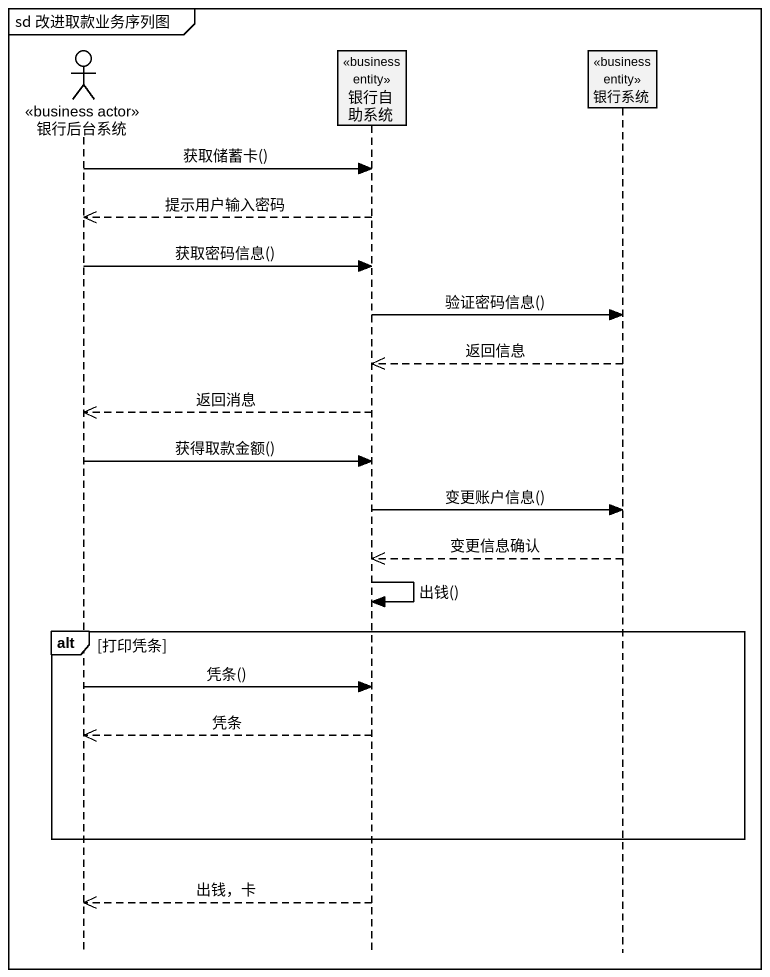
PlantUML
@startuml
mainframe sd 改进取款业务序列图
hide footbox
actor 银行后台系统 <<business actor>>
participant 银行自助系统 <<business entity>>
participant 银行系统 <<business entity>>

银行后台系统 -> 银行自助系统 : 获取储蓄卡()
银行自助系统 -->> 银行后台系统 : 提示用户输入密码
银行后台系统 -> 银行自助系统 : 获取密码信息()
银行自助系统 -> 银行系统 : 验证密码信息()
银行系统 -->> 银行自助系统 : 返回信息
银行自助系统 -->> 银行后台系统 : 返回消息
银行后台系统 -> 银行自助系统 : 获得取款金额()
银行自助系统 -> 银行系统 : 变更账户信息()
银行系统 -->> 银行自助系统 : 变更信息确认
银行自助系统 -> 银行自助系统 : 出钱()
alt 打印凭条
  银行后台系统 -> 银行自助系统 : 凭条()
  银行自助系统 -->> 银行后台系统 : 凭条
end
银行自助系统 -->> 银行后台系统 : 出钱，卡
@enduml
